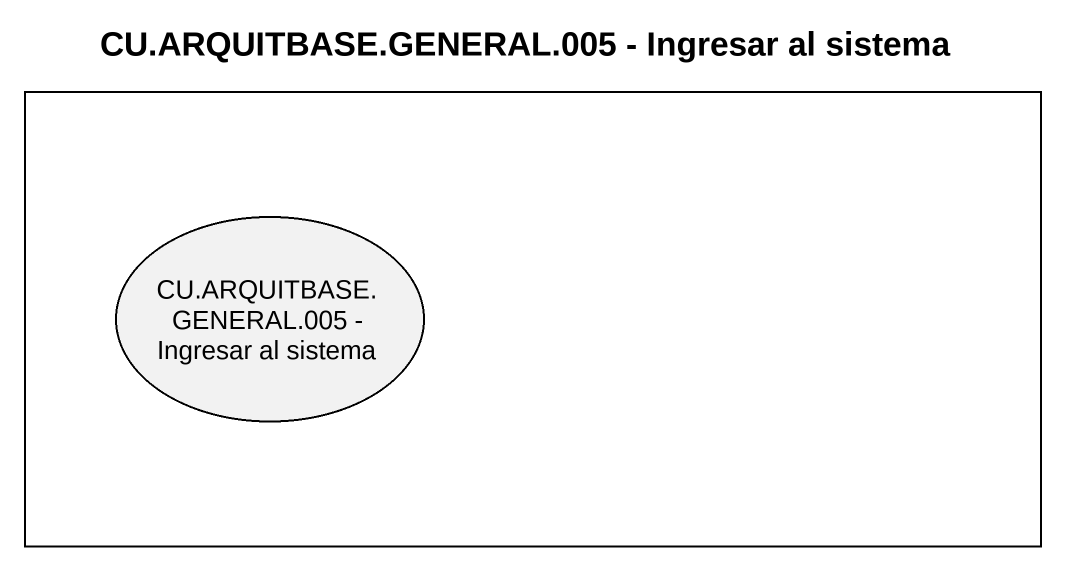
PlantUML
@startuml
title CU.ARQUITBASE.GENERAL.005 - Ingresar al sistema
rectangle " " as rectangle1 {
  usecase "CU.ARQUITBASE.GENERAL.005 - Ingresar al sistema" as CU_ARQUITBASE_GENERAL_005
}
@enduml
